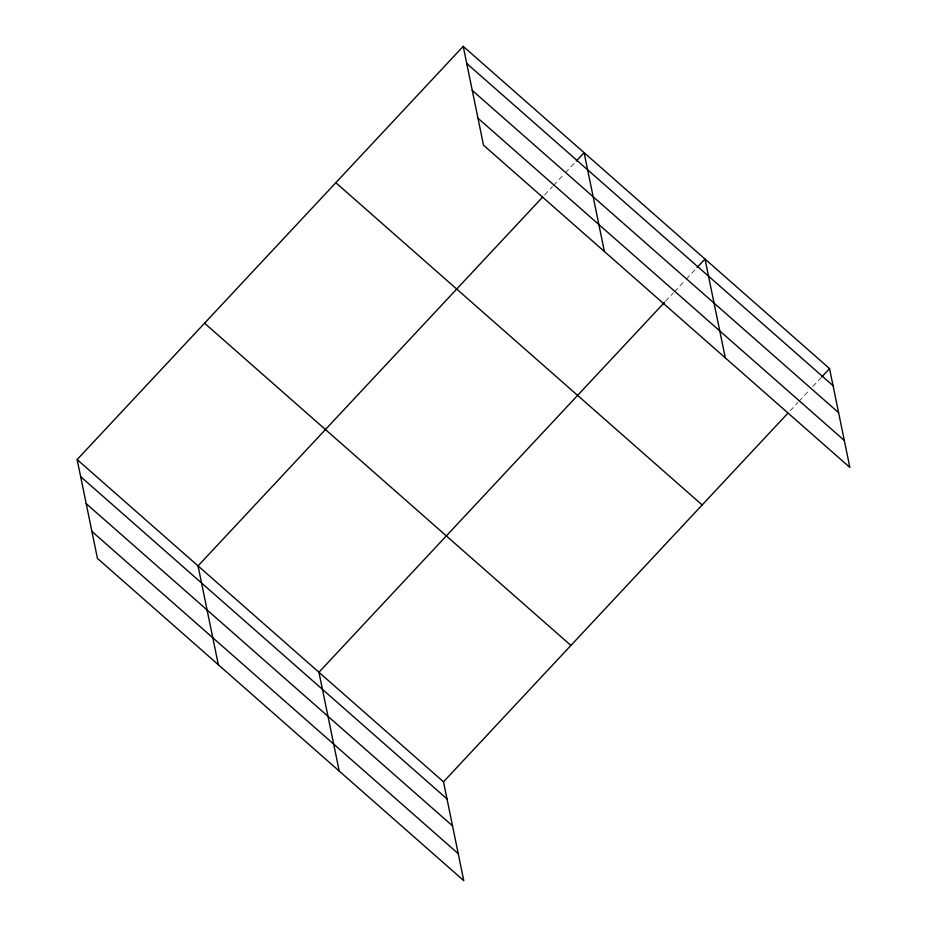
<?xml version="1.0" encoding="UTF-8"?>
<svg xmlns="http://www.w3.org/2000/svg" width="927" height="927" viewBox="0 0 927 927"><rect width="100%" height="100%" fill="white"/><g stroke="black" fill="none" stroke-linecap="round" stroke-linejoin="round"><path stroke-width="0.7" stroke-dasharray="4.63 3.48" d="M544.612 194.971L552.504 186.524M553.5 185.458L564.358 173.836M565.343 172.781L575.227 162.213M665.505 301.321L673.408 292.862M674.392 291.808L685.25 280.174M686.247 279.12L696.119 268.552M790.059 410.893L797.962 402.434M798.947 401.379L808.819 390.8M812.77 386.571L820.673 378.123"/><path stroke-width="1.39" d="M77.15 459.56L443.488 781.82L463.778 880.65L97.439 558.39L77.15 459.56L463.222 46.35L829.561 368.61L849.85 467.44L483.512 145.18L463.222 46.35M542.631 197.092L198.042 565.899L218.332 664.74M576.212 161.147L584.114 152.688L604.404 251.53M664.508 302.376L318.934 672.249L339.224 771.079M697.104 267.497L705.007 259.039L725.296 357.868M443.488 781.82L788.077 413.002M821.658 377.057L829.561 368.61M466.733 63.442L833.072 385.702M472.26 90.417L838.611 412.677M477.973 118.216L844.312 440.464M335.817 182.712L702.156 504.96M204.554 323.199L570.893 645.459M80.661 476.652L446.999 798.912M86.199 503.628L452.538 825.887M91.9 531.414L458.239 853.674"/></g></svg>
